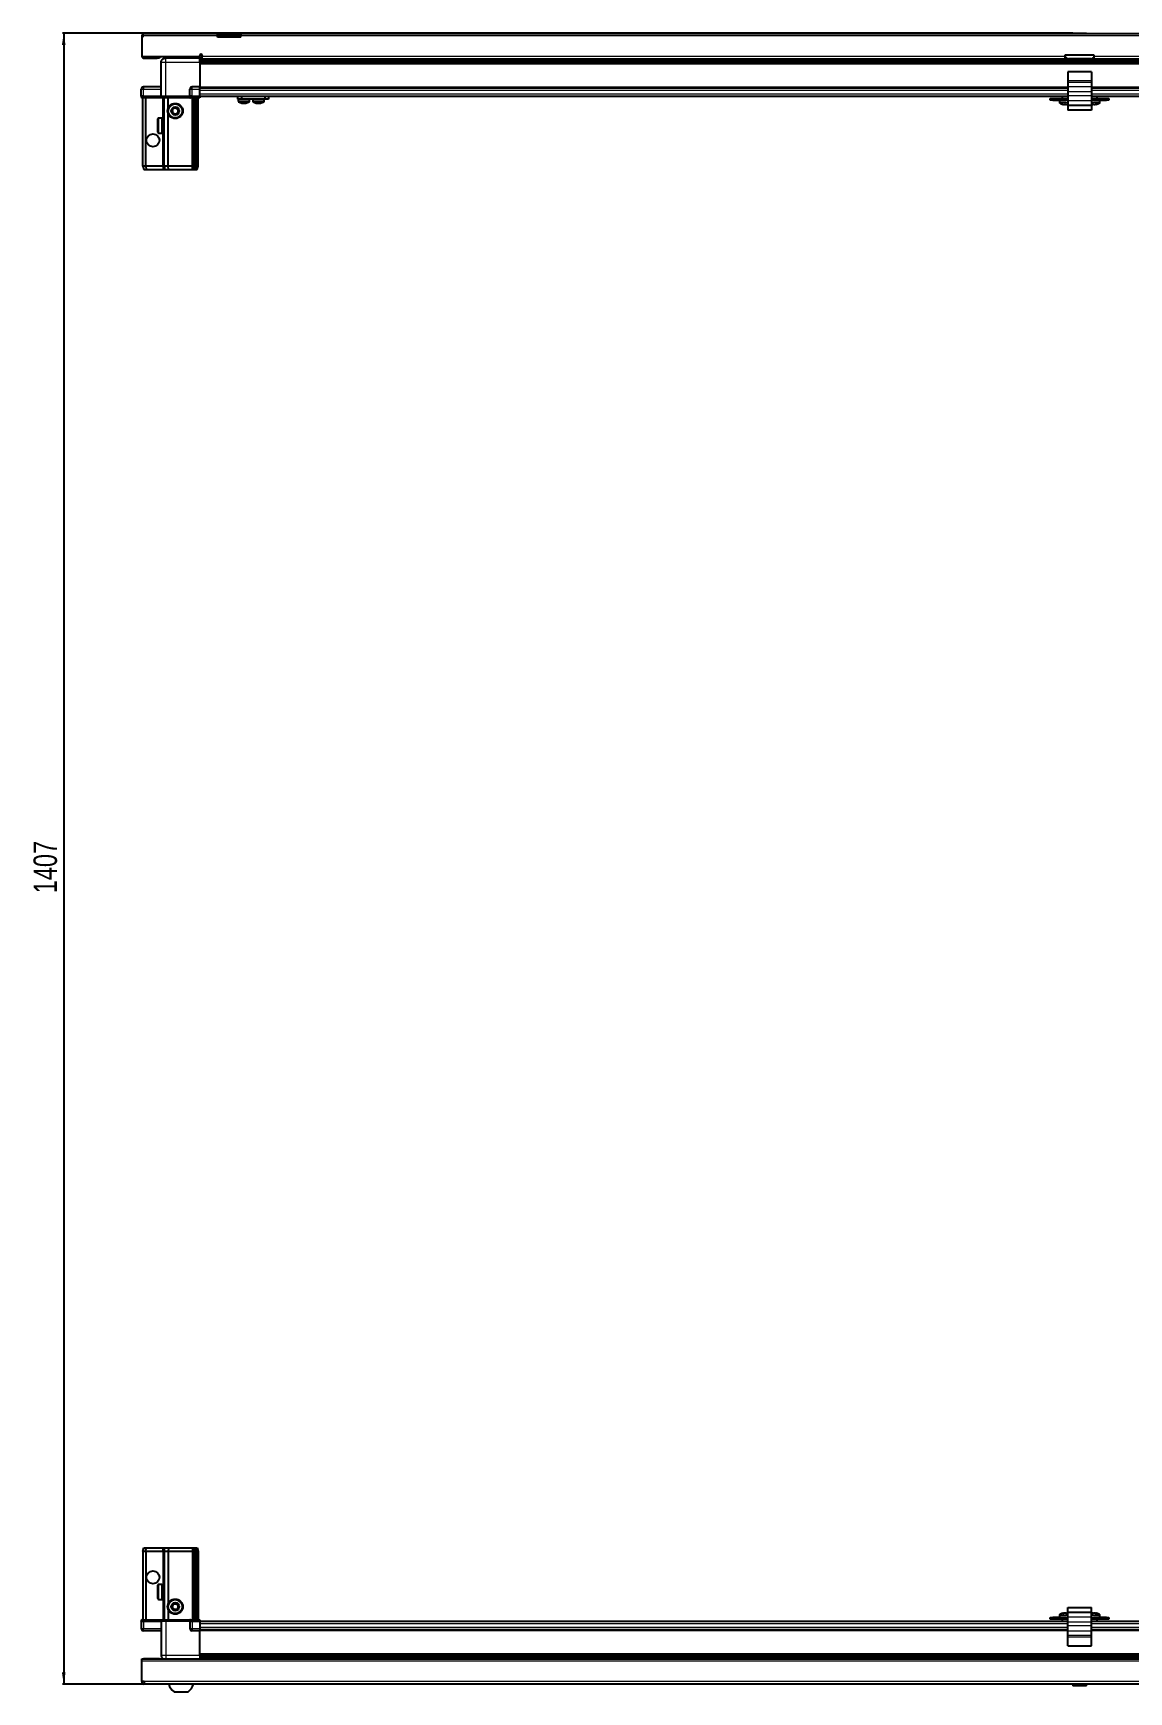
# Model space of a CAD drawing. Header units: millimetres. Extents: x 1132 to 6468, y -799 to 2277.
# Drawn here: x 1220 to 2154, y -799 to 614 of the extents above; entities that cross this region are included whole.
import ezdxf

# ---------------------------------------------------------------- set-up
doc = ezdxf.new("R2010")
doc.units = ezdxf.units.MM
doc.layers.add('FORMAT', color=7, linetype='Continuous')
doc.styles.add('SLDTEXTSTYLE0', font='TXT', dxfattribs={"width": 0.75})
doc.dimstyles.new('SLDDIMSTYLE0', dxfattribs={"dimtxt": 20, "dimasz": 10, "dimexe": 0, "dimexo": 0.0625, "dimgap": 5, "dimtad": 2, "dimdec": 1, "dimrnd": 1e-09, "dimzin": 12, "dimdsep": 46, "dimtxsty": 'SLDTEXTSTYLE0', "dimsah": 1, "dimcen": 0.09, "dimadec": 0, "dimazin": 3, "dimtfac": 1, "dimtofl": 0, "dimtmove": 0, "dimatfit": 3, "dimfxl": 0, "dimfrac": 2, "dimtolj": 1, "dimtzin": 12, "dimarcsym": 0})

# ---------------------------------------------------------------- blocks, each defined once
blk = doc.blocks.new('_D_11')
at = {"layer": 'FORMAT'}
for p, q in [((2106.7, 614.4), (1245.5, 614.4)), ((1246.5, 614.4), (1246.5, -792.6)), ((1315.1, -792.6), (1245.5, -792.6))]:
    blk.add_line(p, q, dxfattribs=at)
for points in [[(1246.5, 614.4), (1244.9, 604.4), (1248, 604.4)], [(1246.5, -792.6), (1248, -782.6), (1244.9, -782.6)]]:
    blk.add_solid(points, dxfattribs=at)
at = {"layer": 'FORMAT', "insert": (1220.7, -118.6), "char_height": 20, "attachment_point": 1, "rotation": 90, "style": 'SLDTEXTSTYLE0'}
blk.add_mtext('1407', dxfattribs=at)

msp = doc.modelspace()

# ---------------------------------------------------------------- linework, layer by layer
at = {"color": 7, "linetype": 'Continuous', "lineweight": 25}
for p, q in [((1313.99, 612.04), (1312.99, 612.04)), ((1312.99, 612.04), (1312.99, 611.14)), ((1312.99, 611.14), (1312.99, 594.64)), ((1313.99, 611.14), (1312.99, 611.14)), ((1313.99, 612.04), (1313.99, 611.14)), ((1314.59, 614.14), (1377.49, 614.14)), ((1337.85, 614.44), (1337.85, 614.14)), ((1337.85, 614.44), (1349.42, 614.44)), ((1349.42, 614.14), (1349.42, 614.44)), ((1377.49, 612.04), (1377.49, 614.14)), ((1377.49, 614.14), (1387.49, 614.14)), ((1387.49, 612.64), (1377.49, 612.64)), ((1377.49, 611.14), (1377.49, 612.04)), ((1397.49, 611.14), (1377.49, 611.14)), ((1387.49, 614.14), (1397.49, 614.14)), ((1397.49, 612.64), (1387.49, 612.64)), ((1397.49, 614.14), (1397.49, 612.04)), ((1397.49, 614.14), (2827.49, 614.14)), ((1397.49, 611.14), (1397.49, 612.04)), ((2106.7, 614.44), (2106.7, 614.14)), ((2106.7, 614.44), (2118.27, 614.44)), ((2118.27, 614.14), (2118.27, 614.44)), ((1312.99, 594.64), (1362.49, 594.64)), ((1327.99, 594.64), (1327.99, 593.14)), ((1333.24, 594.64), (1333.24, 593.14)), ((1359.74, 593.14), (1359.74, 594.64)), ((1362.49, 594.64), (1362.49, 595.49)), ((1362.49, 594.64), (1362.49, 593.14)), ((1364.49, 595.49), (1364.49, 594.74)), ((1364.49, 592.64), (1364.49, 594.74)), ((2124.99, 595.64), (2099.99, 595.64)), ((2099.99, 595.64), (2099.99, 594.74)), ((2099.99, 594.74), (2099.99, 592.64)), ((2124.99, 594.74), (2124.99, 595.64)), ((2124.99, 592.64), (2124.99, 594.74)), ((1315.09, 593.14), (1325.99, 593.14)), ((1327.99, 593.14), (1325.99, 593.14)), ((1329.49, 560.64), (1329.49, 589.64)), ((1362.49, 593.14), (1333.49, 593.14)), ((1362.49, 592.49), (1386.37, 592.49)), ((2862.49, 590.7), (1362.49, 590.7)), ((2862.49, 590.66), (1362.49, 590.66)), ((1362.49, 589.64), (1362.49, 568.64)), ((1364.49, 592.64), (2099.99, 592.64)), ((1380.99, 592.64), (1380.99, 592.49)), ((1381.15, 592.64), (1381.15, 592.49)), ((1381.36, 592.64), (1381.36, 592.49)), ((1381.91, 592.64), (1381.91, 592.49)), ((1382.32, 592.64), (1382.32, 592.49)), ((1383.21, 592.64), (1383.21, 592.49)), ((1383.79, 592.64), (1383.79, 592.49)), ((1384.93, 592.64), (1384.93, 592.49)), ((1385.63, 592.64), (1385.63, 592.49)), ((1386.37, 592.49), (1386.91, 592.49)), ((1386.91, 592.64), (1386.91, 592.49)), ((1386.91, 592.49), (1387.64, 592.49)), ((1386.91, 592.49), (1386.91, 592.49)), ((1387.09, 592.64), (1387.09, 592.49)), ((1387.59, 592.64), (1387.59, 592.49)), ((1387.64, 592.64), (1387.64, 592.49)), ((1387.64, 592.49), (1388.61, 592.49)), ((1387.64, 592.49), (1387.64, 592.49)), ((1388.61, 592.49), (2836.37, 592.49)), ((1388.93, 592.64), (1388.93, 592.49)), ((1388.95, 592.64), (1388.95, 592.49)), ((1389.64, 592.64), (1389.64, 592.49)), ((1390.82, 592.64), (1390.82, 592.49)), ((1391.43, 592.64), (1391.43, 592.49)), ((1392.38, 592.64), (1392.38, 592.49)), ((1392.84, 592.64), (1392.84, 592.49)), ((1393.47, 592.64), (1393.47, 592.49)), ((1393.72, 592.64), (1393.72, 592.49)), ((1393.96, 592.64), (1393.96, 592.49)), ((1393.99, 592.64), (1393.99, 592.49)), ((2122.49, 581.59), (2102.49, 581.59)), ((2102.49, 581.59), (2102.49, 573.86)), ((2121.99, 592.64), (2102.99, 592.64)), ((2122.49, 581.59), (2122.49, 573.86)), ((2124.99, 592.64), (2860.49, 592.64)), ((1312.49, 560.64), (1312.49, 566.64)), ((1329.49, 568.64), (1314.49, 568.64)), ((1353.99, 560.64), (1353.99, 566.64)), ((1362.49, 568.64), (1355.99, 568.64)), ((1362.49, 566.64), (1362.49, 568.64)), ((1362.49, 567.99), (2102.49, 567.99)), ((1362.49, 560.64), (1362.49, 566.64)), ((2102.49, 573.86), (2102.49, 572.42)), ((2102.49, 572.42), (2102.49, 568.65)), ((2102.49, 568.65), (2102.49, 564.32)), ((2122.49, 573.86), (2122.49, 572.42)), ((2122.49, 572.42), (2122.49, 568.65)), ((2122.49, 568.65), (2122.49, 564.32)), ((2122.49, 567.99), (2862.49, 567.99)), ((1312.49, 560.64), (1312.49, 560.3)), ((1312.49, 560.64), (1312.49, 560.64)), ((1312.49, 560.64), (1312.49, 560.3)), ((1314.49, 560.64), (1312.49, 560.64)), ((1312.49, 560.3), (1312.99, 559.44)), ((1312.49, 560.3), (1312.99, 559.44)), ((1312.99, 559.44), (1314.49, 559.44)), ((1313.99, 501.14), (1313.99, 559.44)), ((1314.49, 560.64), (1329.29, 560.64)), ((1329.29, 559.44), (1314.49, 559.44)), ((1316.49, 501.14), (1316.49, 559.44)), ((1329.29, 560.64), (1329.49, 560.64)), ((1329.49, 559.44), (1329.29, 559.44)), ((1329.49, 560.64), (1329.49, 559.44)), ((1329.49, 560.64), (1333.49, 560.64)), ((1333.49, 559.44), (1329.49, 559.44)), ((1331.99, 501.14), (1331.99, 559.44)), ((1333.49, 560.64), (1353.79, 560.64)), ((1353.79, 559.44), (1333.49, 559.44)), ((1335.49, 550.64), (1335.49, 559.44)), ((1353.79, 560.64), (1353.99, 560.64)), ((1353.99, 559.44), (1353.79, 559.44)), ((1353.99, 560.64), (1353.99, 559.44)), ((1355.99, 560.64), (1353.99, 560.64)), ((1353.99, 560.64), (1355.99, 560.64)), ((1353.99, 559.44), (1354.67, 559.44)), ((1362.49, 559.44), (1354.67, 559.44)), ((1355.99, 560.64), (1362.49, 560.64)), ((1355.99, 560.3), (1362.49, 560.3)), ((1356.99, 501.14), (1356.99, 559.44)), ((1357.99, 501.14), (1357.99, 559.44)), ((1359.49, 501.14), (1359.49, 559.44)), ((1360.99, 501.14), (1360.99, 559.44)), ((1362.49, 560.79), (2102.49, 560.79)), ((1362.49, 560.64), (1362.49, 560.3)), ((1362.49, 560.3), (1362.49, 559.44)), ((1394.94, 558.29), (1394.94, 560.79)), ((1397.94, 558.29), (1394.94, 558.29)), ((1395.29, 558.29), (1395.29, 556.38)), ((1397.94, 560.79), (1397.94, 558.29)), ((1418.14, 558.29), (1397.94, 558.29)), ((1404.79, 556.38), (1404.79, 558.29)), ((1407.74, 558.29), (1407.74, 556.38)), ((1407.79, 558.29), (1407.79, 556.38)), ((1417.29, 556.38), (1417.29, 558.29)), ((1418.14, 558.29), (1418.14, 560.79)), ((1421.14, 558.29), (1418.14, 558.29)), ((1421.14, 560.79), (1421.14, 558.29)), ((2087.49, 557.29), (2087.49, 558.79)), ((2087.49, 558.79), (2089.49, 558.79)), ((2089.49, 557.29), (2087.49, 557.29)), ((2089.49, 558.79), (2089.49, 557.29)), ((2089.49, 558.79), (2100.74, 558.79)), ((2089.49, 557.29), (2100.74, 557.29)), ((2095.24, 557.29), (2095.24, 555.38)), ((2097.49, 560.79), (2097.49, 558.79)), ((2100.74, 557.29), (2100.74, 558.79)), ((2100.74, 558.79), (2102.49, 558.79)), ((2102.49, 557.29), (2100.74, 557.29)), ((2102.49, 564.32), (2102.49, 561.1)), ((2102.49, 561.1), (2102.49, 556.77)), ((2102.49, 556.77), (2102.49, 552.79)), ((2122.49, 552.79), (2102.49, 552.79)), ((2102.49, 552.79), (2102.49, 548.79)), ((2122.49, 564.32), (2122.49, 561.1)), ((2122.49, 561.1), (2122.49, 556.77)), ((2122.49, 560.79), (2862.49, 560.79)), ((2122.49, 558.79), (2124.24, 558.79)), ((2124.24, 557.29), (2122.49, 557.29)), ((2122.49, 556.77), (2122.49, 552.79)), ((2122.49, 553.99), (2122.74, 553.91)), ((2122.49, 552.79), (2122.49, 548.79)), ((2124.24, 558.79), (2124.24, 557.29)), ((2124.24, 558.79), (2135.49, 558.79)), ((2124.24, 557.29), (2135.49, 557.29)), ((2127.49, 558.79), (2127.49, 560.79)), ((2129.74, 555.38), (2129.74, 557.29)), ((2135.49, 557.29), (2135.49, 558.79)), ((2135.49, 558.79), (2137.49, 558.79)), ((2137.49, 557.29), (2135.49, 557.29)), ((2137.49, 558.79), (2137.49, 557.29)), ((1326.79, 529.94), (1326.79, 541.34)), ((1330.49, 542.14), (1327.59, 542.14)), ((1329.99, 542.04), (1330.49, 542.04)), ((1329.99, 542.04), (1329.99, 541.88)), ((1329.99, 541.88), (1330.49, 541.88)), ((1329.99, 541.39), (1330.49, 541.39)), ((1329.99, 541.39), (1329.99, 541.01)), ((1329.99, 541.01), (1330.49, 541.01)), ((1329.99, 540.17), (1330.49, 540.17)), ((1329.99, 540.17), (1329.99, 539.62)), ((1329.99, 539.62), (1330.49, 539.62)), ((1329.99, 538.51), (1330.49, 538.51)), ((1329.99, 538.51), (1329.99, 537.83)), ((1329.99, 537.83), (1330.49, 537.83)), ((1330.49, 542.04), (1330.49, 542.14)), ((1330.49, 541.88), (1330.49, 542.04)), ((1330.49, 541.39), (1330.49, 541.88)), ((1330.49, 541.01), (1330.49, 541.39)), ((1330.49, 540.17), (1330.49, 541.01)), ((1330.49, 539.62), (1330.49, 540.17)), ((1330.59, 540.04), (1330.49, 540.04)), ((1330.49, 538.51), (1330.49, 539.62)), ((1330.49, 537.83), (1330.49, 538.51)), ((1330.49, 536.57), (1330.49, 537.83)), ((1330.59, 538.52), (1330.59, 540.04)), ((1330.59, 531.24), (1330.59, 538.52)), ((1331.47, 538.95), (1330.99, 539.64)), ((1330.99, 531.64), (1330.99, 539.64)), ((1331.96, 539.64), (1331.47, 538.95)), ((1331.47, 532.33), (1331.47, 538.95)), ((1331.99, 539.64), (1331.96, 539.64)), ((1331.96, 531.64), (1331.96, 539.64)), ((1335.49, 501.14), (1335.49, 545.64)), ((2122.49, 548.79), (2102.49, 548.79)), ((1327.59, 529.14), (1330.49, 529.14)), ((1329.99, 536.57), (1330.49, 536.57)), ((1329.99, 536.57), (1329.99, 535.84)), ((1329.99, 536.27), (1330.49, 536.27)), ((1329.99, 535.84), (1330.49, 535.84)), ((1329.99, 534.54), (1330.49, 534.54)), ((1329.99, 534.54), (1329.99, 533.82)), ((1329.99, 534.41), (1330.49, 534.41)), ((1329.99, 533.82), (1330.49, 533.82)), ((1329.99, 532.61), (1330.49, 532.61)), ((1329.99, 532.61), (1329.99, 531.98)), ((1329.99, 531.98), (1330.49, 531.98)), ((1329.99, 530.98), (1330.49, 530.98)), ((1329.99, 530.98), (1329.99, 530.5)), ((1329.99, 530.5), (1330.49, 530.5)), ((1329.99, 529.81), (1330.49, 529.81)), ((1329.99, 529.81), (1329.99, 529.52)), ((1329.99, 529.52), (1330.49, 529.52)), ((1329.99, 529.21), (1330.49, 529.21)), ((1329.99, 529.21), (1329.99, 529.14)), ((1329.99, 529.14), (1330.49, 529.14)), ((1330.49, 536.27), (1330.49, 536.57)), ((1330.49, 534.54), (1330.49, 535.84)), ((1330.49, 533.82), (1330.49, 534.41)), ((1330.49, 532.61), (1330.49, 533.82)), ((1330.49, 531.98), (1330.49, 532.61)), ((1330.49, 530.98), (1330.49, 531.98)), ((1330.49, 531.24), (1330.59, 531.24)), ((1330.49, 530.5), (1330.49, 530.98)), ((1330.49, 529.81), (1330.49, 530.5)), ((1330.49, 529.52), (1330.49, 529.81)), ((1330.49, 529.21), (1330.49, 529.52)), ((1330.49, 529.14), (1330.49, 529.21)), ((1330.49, 529.14), (1330.49, 529.14)), ((1330.99, 531.64), (1331.47, 532.33)), ((1331.47, 532.33), (1331.96, 531.64)), ((1331.96, 531.64), (1331.99, 531.64)), ((1316.49, 501.14), (1313.99, 501.14)), ((1313.99, 501.14), (1314.79, 498.14)), ((1314.79, 498.14), (1316.64, 498.14)), ((1330.99, 501.14), (1316.49, 501.14)), ((1316.49, 501.14), (1316.64, 498.14)), ((1316.64, 498.14), (1330.99, 498.14)), ((1331.99, 501.14), (1330.99, 501.14)), ((1330.99, 498.14), (1332.79, 498.14)), ((1335.49, 501.14), (1331.99, 501.14)), ((1331.99, 501.14), (1332.79, 498.14)), ((1332.79, 498.14), (1335.82, 498.14)), ((1355.99, 501.14), (1335.49, 501.14)), ((1335.82, 498.14), (1335.49, 501.14)), ((1335.82, 498.14), (1355.99, 498.14)), ((1356.99, 501.14), (1355.99, 501.14)), ((1355.99, 498.14), (1357.79, 498.14)), ((1357.99, 501.14), (1356.99, 501.14)), ((1357.79, 498.14), (1356.99, 501.14)), ((1357.79, 498.14), (1358.53, 498.14)), ((1359.49, 501.14), (1357.99, 501.14)), ((1358.53, 498.14), (1357.99, 501.14)), ((1358.53, 498.14), (1359.03, 498.14)), ((1359.03, 498.14), (1359.49, 501.14)), ((1359.03, 498.14), (1360.18, 498.14)), ((1360.99, 501.14), (1359.49, 501.14)), ((1360.18, 498.14), (1360.99, 501.14)), ((1313.99, -679.56), (1314.79, -676.56)), ((1314.79, -676.56), (1316.64, -676.56)), ((1316.49, -679.56), (1316.64, -676.56)), ((1316.64, -676.56), (1330.99, -676.56)), ((1330.99, -676.56), (1332.79, -676.56)), ((1331.99, -679.56), (1332.79, -676.56)), ((1332.79, -676.56), (1335.82, -676.56)), ((1335.82, -676.56), (1335.49, -679.56)), ((1335.82, -676.56), (1355.99, -676.56)), ((1355.99, -676.56), (1357.79, -676.56)), ((1357.79, -676.56), (1356.99, -679.56)), ((1357.79, -676.56), (1358.53, -676.56)), ((1358.53, -676.56), (1357.99, -679.56)), ((1358.53, -676.56), (1359.03, -676.56)), ((1359.03, -676.56), (1359.49, -679.56)), ((1359.03, -676.56), (1360.18, -676.56)), ((1360.18, -676.56), (1360.99, -679.56)), ((1313.99, -679.56), (1313.99, -737.86)), ((1316.49, -679.56), (1313.99, -679.56)), ((1316.49, -679.56), (1316.49, -737.86)), ((1330.99, -679.56), (1316.49, -679.56)), ((1331.99, -679.56), (1330.99, -679.56)), ((1331.99, -679.56), (1331.99, -737.86)), ((1335.49, -679.56), (1331.99, -679.56)), ((1335.49, -679.56), (1335.49, -724.06)), ((1355.99, -679.56), (1335.49, -679.56)), ((1356.99, -679.56), (1355.99, -679.56)), ((1357.99, -679.56), (1356.99, -679.56)), ((1356.99, -679.56), (1356.99, -737.86)), ((1359.49, -679.56), (1357.99, -679.56)), ((1357.99, -679.56), (1357.99, -737.86)), ((1359.49, -679.56), (1359.49, -737.86)), ((1360.99, -679.56), (1359.49, -679.56)), ((1360.99, -679.56), (1360.99, -737.86)), ((1326.79, -719.76), (1326.79, -708.36)), ((1329.99, -707.56), (1327.59, -707.56)), ((1327.59, -720.56), (1329.99, -720.56)), ((1329.99, -707.56), (1329.99, -707.57)), ((1329.99, -707.57), (1330.49, -707.57)), ((1329.99, -707.76), (1330.49, -707.76)), ((1329.99, -707.76), (1329.99, -707.97)), ((1329.99, -707.97), (1330.49, -707.97)), ((1329.99, -708.55), (1330.49, -708.55)), ((1329.99, -708.55), (1329.99, -708.98)), ((1329.99, -708.98), (1330.49, -708.98)), ((1329.99, -709.88), (1330.49, -709.88)), ((1329.99, -709.88), (1329.99, -710.48)), ((1329.99, -710.48), (1330.49, -710.48)), ((1329.99, -711.63), (1330.49, -711.63)), ((1329.99, -711.63), (1329.99, -712.33)), ((1329.99, -712.33), (1330.49, -712.33)), ((1329.99, -713.61), (1330.49, -713.61)), ((1329.99, -713.61), (1329.99, -714.35)), ((1329.99, -713.76), (1330.49, -713.76)), ((1329.99, -714.26), (1330.49, -714.26)), ((1329.99, -714.35), (1330.49, -714.35)), ((1329.99, -715.64), (1330.49, -715.64)), ((1329.99, -715.64), (1329.99, -716.34)), ((1329.99, -716.34), (1330.49, -716.34)), ((1329.99, -717.51), (1330.49, -717.51)), ((1329.99, -717.51), (1329.99, -718.11)), ((1329.99, -718.11), (1330.49, -718.11)), ((1329.99, -719.04), (1330.49, -719.04)), ((1329.99, -719.04), (1329.99, -719.48)), ((1329.99, -719.48), (1330.49, -719.48)), ((1329.99, -720.09), (1330.49, -720.09)), ((1329.99, -720.09), (1329.99, -720.33)), ((1329.99, -720.33), (1330.49, -720.33)), ((1329.99, -720.55), (1330.49, -720.55)), ((1329.99, -720.55), (1329.99, -720.56)), ((1329.99, -720.56), (1330.49, -720.56)), ((1330.49, -707.76), (1330.49, -707.57)), ((1330.49, -707.97), (1330.49, -707.76)), ((1330.49, -708.55), (1330.49, -707.97)), ((1330.49, -708.98), (1330.49, -708.55)), ((1330.49, -709.88), (1330.49, -708.98)), ((1330.59, -709.66), (1330.49, -709.66)), ((1330.49, -710.48), (1330.49, -709.88)), ((1330.49, -711.63), (1330.49, -710.48)), ((1330.49, -712.33), (1330.49, -711.63)), ((1330.49, -713.61), (1330.49, -712.33)), ((1330.49, -713.76), (1330.49, -713.61)), ((1330.49, -714.35), (1330.49, -714.26)), ((1330.49, -715.64), (1330.49, -714.35)), ((1330.49, -716.34), (1330.49, -715.64)), ((1330.49, -717.51), (1330.49, -716.34)), ((1330.49, -718.11), (1330.49, -717.51)), ((1330.49, -719.04), (1330.49, -718.11)), ((1330.49, -718.46), (1330.59, -718.46)), ((1330.49, -719.48), (1330.49, -719.04)), ((1330.49, -720.09), (1330.49, -719.48)), ((1330.49, -720.33), (1330.49, -720.09)), ((1330.49, -720.55), (1330.49, -720.33)), ((1330.49, -720.56), (1330.49, -720.55)), ((1330.59, -718.46), (1330.59, -709.66)), ((1331.47, -710.75), (1330.99, -710.06)), ((1330.99, -718.06), (1330.99, -710.06)), ((1330.99, -718.06), (1331.47, -717.37)), ((1331.96, -710.06), (1331.47, -710.75)), ((1331.47, -717.37), (1331.47, -710.75)), ((1331.47, -717.37), (1331.96, -718.06)), ((1331.99, -710.06), (1331.96, -710.06)), ((1331.96, -718.06), (1331.96, -710.06)), ((1331.96, -718.06), (1331.99, -718.06)), ((1335.49, -729.06), (1335.49, -737.86)), ((2095.24, -733.81), (2095.24, -735.71)), ((2101.16, -732.23), (2101.16, -732.23)), ((2102.49, -727.21), (2122.49, -727.21)), ((2102.49, -731.21), (2102.49, -727.21)), ((2102.49, -731.21), (2122.49, -731.21)), ((2102.49, -735.2), (2102.49, -731.21)), ((2122.49, -731.21), (2122.49, -727.21)), ((2122.49, -735.2), (2122.49, -731.21)), ((2126.16, -732.23), (2126.16, -732.23)), ((2129.74, -735.71), (2129.74, -733.81)), ((1312.99, -737.86), (1312.49, -738.73)), ((1312.49, -739.06), (1312.49, -738.73)), ((1312.49, -739.06), (1314.49, -739.06)), ((1312.49, -739.06), (1312.49, -745.06)), ((1314.49, -737.86), (1312.99, -737.86)), ((1314.49, -737.86), (1329.29, -737.86)), ((1329.29, -739.06), (1314.49, -739.06)), ((1314.49, -739.06), (1329.29, -739.06)), ((1329.49, -747.06), (1314.49, -747.06)), ((1329.29, -737.86), (1329.49, -737.86)), ((1329.49, -739.06), (1329.29, -739.06)), ((1329.49, -739.06), (1329.49, -737.86)), ((1329.49, -737.86), (1333.49, -737.86)), ((1333.49, -739.06), (1329.49, -739.06)), ((1329.49, -739.06), (1329.49, -768.06)), ((1333.49, -737.86), (1353.79, -737.86)), ((1353.79, -739.06), (1333.49, -739.06)), ((1353.79, -737.86), (1353.99, -737.86)), ((1353.99, -739.06), (1353.79, -739.06)), ((1353.99, -739.06), (1353.99, -737.86)), ((1354.67, -737.86), (1353.99, -737.86)), ((1353.99, -739.06), (1355.99, -739.06)), ((1353.99, -739.06), (1353.99, -745.06)), ((1354.67, -737.86), (1362.49, -737.86)), ((1362.49, -738.73), (1355.99, -738.73)), ((1362.49, -739.06), (1355.99, -739.06)), ((1355.99, -739.06), (1362.49, -739.06)), ((1362.49, -747.06), (1355.99, -747.06)), ((1362.49, -737.86), (1362.49, -738.73)), ((1362.49, -738.73), (1362.49, -738.73)), ((1362.49, -739.06), (1362.49, -738.73)), ((1362.49, -739.06), (1362.49, -739.06)), ((1362.49, -739.06), (1362.49, -745.06)), ((2102.49, -739.21), (1362.49, -739.21)), ((1362.49, -745.06), (1362.49, -747.06)), ((2102.49, -746.41), (1362.49, -746.41)), ((1362.49, -768.06), (1362.49, -747.06)), ((2087.49, -737.21), (2087.49, -735.71)), ((2087.49, -735.71), (2089.49, -735.71)), ((2089.49, -737.21), (2087.49, -737.21)), ((2089.49, -735.71), (2089.49, -737.21)), ((2100.74, -735.71), (2089.49, -735.71)), ((2100.74, -737.21), (2089.49, -737.21)), ((2097.49, -737.21), (2097.49, -739.21)), ((2100.74, -737.21), (2100.74, -735.71)), ((2100.74, -735.71), (2102.49, -735.71)), ((2102.49, -737.21), (2100.74, -737.21)), ((2102.49, -739.52), (2102.49, -735.2)), ((2102.49, -742.75), (2102.49, -739.52)), ((2102.49, -747.07), (2102.49, -742.75)), ((2102.49, -750.84), (2102.49, -747.07)), ((2122.49, -739.52), (2122.49, -735.2)), ((2122.49, -735.71), (2124.24, -735.71)), ((2124.24, -737.21), (2122.49, -737.21)), ((2862.49, -739.21), (2122.49, -739.21)), ((2122.49, -742.75), (2122.49, -739.52)), ((2122.49, -747.07), (2122.49, -742.75)), ((2862.49, -746.41), (2122.49, -746.41)), ((2122.49, -750.84), (2122.49, -747.07)), ((2124.24, -735.71), (2124.24, -737.21)), ((2135.49, -735.71), (2124.24, -735.71)), ((2135.49, -737.21), (2124.24, -737.21)), ((2127.49, -739.21), (2127.49, -737.21)), ((2135.49, -737.21), (2135.49, -735.71)), ((2135.49, -735.71), (2137.49, -735.71)), ((2137.49, -737.21), (2135.49, -737.21)), ((2137.49, -735.71), (2137.49, -737.21)), ((2102.49, -752.29), (2102.49, -750.84)), ((2102.49, -760.01), (2102.49, -752.29)), ((2102.49, -760.01), (2122.49, -760.01)), ((2122.49, -752.29), (2122.49, -750.84)), ((2122.49, -760.01), (2122.49, -752.29)), ((1312.99, -771.06), (2911.99, -771.06)), ((1312.99, -773.16), (1312.99, -771.06)), ((1312.99, -790.46), (1312.99, -773.16)), ((1327.99, -770.96), (1315.09, -770.96)), ((1327.99, -770.96), (1327.99, -771.06)), ((1362.49, -769.09), (2862.49, -769.09)), ((1362.49, -769.12), (2862.49, -769.12)), ((1386.37, -770.91), (1362.49, -770.91)), ((1380.99, -771.06), (1380.99, -770.91)), ((1381.03, -771.06), (1381.03, -770.91)), ((1381.3, -771.06), (1381.3, -770.91)), ((1381.56, -771.06), (1381.56, -770.91)), ((1382.21, -771.06), (1382.21, -770.91)), ((1382.67, -771.06), (1382.67, -770.91)), ((1383.64, -771.06), (1383.64, -770.91)), ((1384.26, -771.06), (1384.26, -770.91)), ((1385.45, -771.06), (1385.45, -770.91)), ((1386.11, -771.06), (1386.11, -770.91)), ((1386.16, -771.06), (1386.16, -770.91)), ((1387.45, -770.91), (1386.37, -770.91)), ((1388.19, -770.91), (1387.45, -770.91)), ((1387.45, -771.06), (1387.45, -770.91)), ((1387.45, -770.91), (1387.45, -770.91)), ((1387.47, -771.06), (1387.47, -770.91)), ((1387.96, -771.06), (1387.96, -770.91)), ((1388.19, -771.06), (1388.19, -770.91)), ((1388.61, -770.91), (1388.19, -770.91)), ((1388.19, -770.91), (1388.19, -770.91)), ((2836.37, -770.91), (1388.61, -770.91)), ((1389.46, -771.06), (1389.46, -770.91)), ((1390.15, -771.06), (1390.15, -770.91)), ((1391.28, -771.06), (1391.28, -770.91)), ((1391.86, -771.06), (1391.86, -770.91)), ((1392.73, -771.06), (1392.73, -770.91)), ((1393.13, -771.06), (1393.13, -770.91)), ((1393.66, -771.06), (1393.66, -770.91)), ((1393.85, -771.06), (1393.85, -770.91)), ((1393.99, -771.06), (1393.99, -770.91)), ((1315.09, -790.46), (1312.99, -790.46)), ((1315.09, -790.46), (1315.09, -792.56)), ((2909.89, -792.56), (1315.09, -792.56)), ((1340.49, -799.16), (1352.49, -799.16)), ((2107.69, -792.56), (2106.7, -793.55)), ((2106.7, -793.55), (2106.7, -794.06)), ((2118.27, -793.55), (2106.7, -793.55)), ((2118.27, -794.06), (2106.7, -794.06)), ((2118.27, -793.55), (2117.29, -792.56)), ((2118.27, -794.06), (2118.27, -793.55))]:
    msp.add_line(p, q, dxfattribs=at)
at = {"color": 8, "linetype": 'Continuous', "lineweight": 18}
for p, q in [((1377.49, 612.04), (1313.99, 612.04)), ((1387.49, 612.64), (1387.49, 614.14)), ((2827.49, 612.04), (1397.49, 612.04)), ((1315.09, 594.64), (1315.09, 593.14)), ((1325.99, 593.14), (1325.99, 594.64)), ((1364.49, 594.74), (2099.99, 594.74)), ((2124.99, 594.74), (2860.49, 594.74)), ((1333.49, 589.64), (1362.49, 589.64)), ((1333.49, 560.64), (1333.49, 589.64)), ((1362.49, 593.14), (1364.49, 593.14)), ((2862.49, 591.9), (1362.49, 591.9)), ((1362.49, 589.45), (2862.49, 589.45)), ((2862.49, 588.04), (1362.49, 588.04)), ((2099.99, 593.14), (2101.33, 593.14)), ((2123.65, 593.14), (2124.99, 593.14)), ((1312.49, 566.64), (1314.49, 566.64)), ((1314.49, 568.64), (1314.49, 566.64)), ((1314.49, 566.64), (1329.49, 566.64)), ((1314.49, 560.64), (1314.49, 566.64)), ((1353.99, 566.64), (1355.99, 566.64)), ((1355.99, 566.64), (1355.99, 568.64)), ((1355.99, 566.64), (1362.49, 566.64)), ((1355.99, 560.64), (1355.99, 566.64)), ((1362.49, 568.64), (2102.49, 568.64)), ((1362.49, 565.99), (2102.49, 565.99)), ((2122.49, 573.86), (2102.49, 573.86)), ((2122.49, 572.42), (2102.49, 572.42)), ((2122.49, 568.65), (2102.49, 568.65)), ((2122.49, 568.64), (2862.49, 568.64)), ((2122.49, 565.99), (2862.49, 565.99)), ((1314.49, 560.64), (1314.49, 559.44)), ((1329.29, 559.44), (1329.29, 560.64)), ((1330.99, 539.64), (1330.99, 559.44)), ((1333.49, 560.64), (1333.49, 559.44)), ((1353.79, 559.44), (1353.79, 560.64)), ((1355.99, 560.64), (1355.99, 560.3)), ((1355.99, 501.14), (1355.99, 559.44)), ((1362.49, 562.79), (2102.49, 562.79)), ((1404.79, 556.38), (1395.29, 556.38)), ((1404.59, 556.01), (1395.48, 556.01)), ((1407.79, 556.38), (1407.74, 556.38)), ((1417.29, 556.38), (1407.79, 556.38)), ((1407.98, 556.01), (1407.93, 556.01)), ((1417.09, 556.01), (1407.98, 556.01)), ((2102.49, 555.38), (2095.24, 555.38)), ((2102.49, 555.01), (2095.43, 555.01)), ((2122.49, 564.32), (2102.49, 564.32)), ((2122.49, 561.1), (2102.49, 561.1)), ((2122.49, 556.77), (2102.49, 556.77)), ((2122.49, 562.79), (2862.49, 562.79)), ((2129.74, 555.38), (2122.49, 555.38)), ((2129.54, 555.01), (2122.49, 555.01)), ((1327.59, 529.14), (1327.59, 542.14)), ((1330.99, 501.14), (1330.99, 531.64)), ((1330.99, 501.14), (1330.99, 498.14)), ((1355.99, 498.14), (1355.99, 501.14)), ((1330.99, -679.56), (1330.99, -676.56)), ((1355.99, -676.56), (1355.99, -679.56)), ((1330.99, -679.56), (1330.99, -710.06)), ((1355.99, -679.56), (1355.99, -737.86)), ((1327.59, -720.56), (1327.59, -707.56)), ((1330.99, -718.06), (1330.99, -737.86)), ((2095.24, -733.81), (2099.99, -733.81)), ((2095.43, -733.44), (2099.99, -733.44)), ((2099.99, -733.44), (2102.49, -733.44)), ((2099.99, -733.81), (2102.49, -733.81)), ((2122.49, -733.44), (2124.99, -733.44)), ((2122.49, -733.81), (2124.99, -733.81)), ((2124.99, -733.44), (2129.54, -733.44)), ((2124.99, -733.81), (2129.74, -733.81)), ((1312.49, -745.06), (1314.49, -745.06)), ((1314.49, -739.06), (1314.49, -737.86)), ((1314.49, -739.06), (1314.49, -745.06)), ((1314.49, -745.06), (1329.49, -745.06)), ((1314.49, -747.06), (1314.49, -745.06)), ((1329.29, -739.06), (1329.29, -737.86)), ((1333.49, -739.06), (1333.49, -737.86)), ((1333.49, -739.06), (1333.49, -768.06)), ((1353.79, -739.06), (1353.79, -737.86)), ((1353.99, -745.06), (1355.99, -745.06)), ((1355.99, -739.06), (1355.99, -738.73)), ((1355.99, -739.06), (1355.99, -745.06)), ((1355.99, -745.06), (1362.49, -745.06)), ((1355.99, -745.06), (1355.99, -747.06)), ((1362.49, -739.06), (1362.49, -738.73)), ((2102.49, -741.21), (1362.49, -741.21)), ((2102.49, -744.41), (1362.49, -744.41)), ((2102.49, -747.06), (1362.49, -747.06)), ((2102.49, -735.2), (2122.49, -735.2)), ((2102.49, -739.52), (2122.49, -739.52)), ((2102.49, -742.75), (2122.49, -742.75)), ((2102.49, -747.07), (2122.49, -747.07)), ((2862.49, -741.21), (2122.49, -741.21)), ((2862.49, -744.41), (2122.49, -744.41)), ((2862.49, -747.06), (2122.49, -747.06)), ((2102.49, -750.84), (2122.49, -750.84)), ((2102.49, -752.29), (2122.49, -752.29)), ((2911.99, -773.16), (1312.99, -773.16)), ((1315.09, -771.06), (1315.09, -770.96)), ((1333.49, -768.06), (1362.49, -768.06)), ((1362.49, -766.46), (2862.49, -766.46)), ((2862.49, -767.88), (1362.49, -767.88)), ((1362.49, -770.33), (2862.49, -770.33)), ((2909.89, -790.46), (1315.09, -790.46))]:
    msp.add_line(p, q, dxfattribs=at)
at = {"color": 7, "linetype": 'Continuous', "lineweight": 25, "flags": 128}
for points in [[(2102.49, -732.41), (2102.48, -732.41), (2102.17, -732.31)], [(2122.84, -732.31), (2122.52, -732.4), (2122.49, -732.41)], [(1315.09, -770.96), (1314.68, -771), (1314.45, -771.06)]]:
    msp.add_lwpolyline(points, dxfattribs=at)
at = {"color": 7, "linetype": 'Continuous', "lineweight": 25}
for centre, radius in [((1341.49, 548.14), 6.5), ((1341.49, 548.14), 3.46), ((1322.49, 523.14), 5.5), ((1322.49, -701.56), 5.5), ((1341.49, -726.56), 6.5), ((1341.49, -726.56), 3.46)]:
    msp.add_circle(centre, radius, dxfattribs=at)
at = {"color": 8, "linetype": 'Continuous', "lineweight": 18}
for centre in [(1341.49, 548.14), (1341.49, -726.56)]:
    msp.add_circle(centre, 5.7, dxfattribs=at)
at = {"color": 7, "linetype": 'Continuous', "lineweight": 25}
for centre, radius, start, end in [((1315.09, 595.24), 2.1, 196.60155, 270), ((1363.49, 595.49), 1, 0, 180), ((2102.99, 595.64), 3, 180, 270), ((2121.99, 595.64), 3, 270, 360), ((1314.49, 566.64), 2, 90, 180), ((1355.99, 566.64), 2, 90, 180), ((1395.74, 556.38), 0.45, 180, 235.28209), ((1400.04, 562.59), 8, 235.28209, 258.9392), ((1400.04, 562.59), 8, 281.00757, 304.71791), ((1404.34, 556.38), 0.45, 304.71791, 0), ((1408.19, 556.38), 0.45, 180, 235.28209), ((1408.24, 556.38), 0.45, 180, 235.28209), ((1412.49, 562.59), 8, 235.28209, 256.54113), ((1412.54, 562.59), 8, 235.28209, 259.06255), ((1412.54, 562.59), 8, 280.87532, 304.71791), ((1416.84, 556.38), 0.45, 304.71791, 0), ((2095.69, 555.38), 0.45, 180, 235.28209), ((2099.99, 561.59), 8, 235.28209, 259.10263), ((2099.99, 561.59), 8, 280.79755, 288.20996), ((2124.99, 561.59), 8, 286.33055, 304.71791), ((2129.29, 555.38), 0.45, 304.71791, 0), ((1327.59, 541.34), 0.8, 90, 180), ((1330.99, 540.04), 0.4, 180, 270), ((1341.49, 548.14), 2.5, 134.92207, 194.92207), ((1341.49, 548.14), 2.5, 194.92207, 254.92207), ((1341.49, 548.14), 2.5, 74.92207, 134.92207), ((1341.49, 548.14), 2.5, 254.92207, 314.92207), ((1341.49, 548.14), 2.5, 14.92207, 74.92207), ((1341.49, 548.14), 2.5, 314.92207, 14.92207), ((1327.59, 529.94), 0.8, 180, 270), ((1330.99, 531.24), 0.4, 90, 180), ((1327.59, -708.36), 0.8, 90, 180), ((1327.59, -719.76), 0.8, 180, 270), ((1330.99, -709.66), 0.4, 180, 270), ((1330.99, -718.46), 0.4, 90, 180), ((1341.49, -726.56), 2.5, 147.37605, 207.37605), ((1341.49, -726.56), 2.5, 207.37605, 267.37605), ((1341.49, -726.56), 2.5, 87.37605, 147.37605), ((1341.49, -726.56), 2.5, 267.37605, 327.37605), ((1341.49, -726.56), 2.5, 27.37605, 87.37605), ((1341.49, -726.56), 2.5, 327.37605, 27.37605), ((2095.69, -733.81), 0.45, 124.71791, 180), ((2099.99, -740.01), 8, 105.59831, 124.71791), ((2124.99, -740.01), 8, 55.28209, 74.20809), ((2129.29, -733.81), 0.45, 0, 55.28209), ((1314.49, -745.06), 2, 180, 270), ((1355.99, -745.06), 2, 180, 270), ((1315.09, -790.46), 2.1, 180, 270), ((1315.09, -790.46), 0.6, 180, 270), ((1347.51, -789.54), 11.91, 194.70035, 233.8734), ((1345.46, -789.54), 11.91, 306.1266, 345.29965)]:
    msp.add_arc(centre, radius, start, end, dxfattribs=at)
for centre, start_param, end_param in [((1355.99, 556.84), 0, 0.7227342), ((1355.99, -735.26), 2.4188584, 3.1415927)]:
    msp.add_ellipse(centre, major_axis=(0, 3.46), ratio=0.5773503, start_param=start_param, end_param=end_param, dxfattribs=at)
for points, knots in [([(1314.58, 614.04), (1314.5, 614.03), (1314.18, 613.99), (1313.7, 613.66), (1313.23, 613.11), (1313.02, 612.53), (1313, 612.16), (1312.99, 612.04)], [0, 0, 0, 0, 0.0862, 0.3453145, 0.6044258, 0.863537, 1, 1, 1, 1]), ([(1313.99, 612.04), (1314.03, 612.29), (1314.12, 612.78), (1314.26, 613.43), (1314.39, 613.89), (1314.5, 614.11), (1314.57, 614.13), (1314.59, 614.14)], [0, 0, 0, 0, 0.2302553, 0.4485219, 0.6667858, 0.8850496, 1, 1, 1, 1]), ([(1329.49, 589.64), (1329.54, 590.08), (1329.61, 590.76), (1330.04, 591.57), (1330.5, 592.13), (1331.06, 592.58), (1331.87, 593.02), (1332.55, 593.09), (1332.99, 593.14)], [0, 0, 0, 0, 0.2394568, 0.3683607, 0.5, 0.6316393, 0.7605432, 1, 1, 1, 1]), ([(1333.49, 593.14), (1333.42, 593.14), (1333.29, 593.14), (1333.13, 593.14), (1333.01, 593.14), (1333, 593.14), (1332.99, 593.14)], [0, 0, 0, 0, 0.2493943, 0.5003335, 0.7501667, 1, 1, 1, 1]), ([(1362.49, 589.64), (1362.49, 590.03), (1362.49, 590.82), (1362.49, 591.87), (1362.49, 592.66), (1362.49, 593.08), (1362.49, 593.12), (1362.49, 593.14)], [0, 0, 0, 0, 0.2146939, 0.4293877, 0.6440816, 0.8587754, 1, 1, 1, 1]), ([(1398.54, 554.73), (1398.54, 554.73), (1398.54, 554.73), (1398.4, 554.76), (1398.22, 554.81), (1398.07, 554.87), (1398, 554.9), (1397.99, 554.91), (1397.99, 554.91), (1398, 554.91), (1398.02, 554.91), (1398.09, 554.89), (1398.38, 554.82), (1398.76, 554.75), (1399.17, 554.72), (1399.45, 554.75), (1399.6, 554.81), (1399.71, 554.88), (1399.78, 554.91), (1399.8, 554.91), (1399.83, 554.91), (1399.85, 554.91), (1399.89, 554.9), (1399.99, 554.87), (1400.15, 554.8), (1400.37, 554.74), (1400.67, 554.72), (1401.01, 554.75), (1401.32, 554.8), (1401.56, 554.85), (1401.68, 554.87), (1401.76, 554.89), (1401.81, 554.9), (1401.85, 554.91), (1401.86, 554.91), (1401.87, 554.91), (1401.87, 554.91)], [0, 0, 0, 0, 0.0260981, 0.0798373, 0.1372046, 0.1783571, 0.1990393, 0.2033396, 0.2076895, 0.2107229, 0.2145438, 0.2214795, 0.2486016, 0.3557772, 0.404897, 0.4544227, 0.54605, 0.5914038, 0.5971187, 0.6013251, 0.6043817, 0.6074438, 0.6119905, 0.6242286, 0.6785193, 0.7597502, 0.8043048, 0.8490258, 0.923625, 0.9513598, 0.9687075, 0.9799959, 0.9911421, 0.9954732, 0.998845, 1, 1, 1, 1]), ([(1401.87, 554.91), (1401.88, 554.91), (1401.88, 554.91), (1401.89, 554.9), (1401.84, 554.87), (1401.7, 554.8), (1401.56, 554.75), (1401.51, 554.72), (1401.55, 554.73), (1401.57, 554.74)], [0, 0, 0, 0, 0.0151829, 0.0365363, 0.0956997, 0.3601423, 0.6752387, 0.8745348, 1, 1, 1, 1]), ([(1411.02, 554.73), (1411.03, 554.73), (1411.05, 554.73), (1410.91, 554.78), (1410.75, 554.84), (1410.63, 554.89), (1410.63, 554.91), (1410.63, 554.91), (1410.65, 554.91), (1410.67, 554.91), (1410.76, 554.89), (1411.1, 554.81), (1411.52, 554.73), (1411.96, 554.73), (1412.18, 554.76), (1412.35, 554.81), (1412.47, 554.87), (1412.55, 554.9), (1412.6, 554.91), (1412.62, 554.91), (1412.64, 554.91), (1412.67, 554.91), (1412.73, 554.89), (1412.86, 554.82), (1413.01, 554.75), (1413.32, 554.72), (1413.7, 554.75), (1414.09, 554.81), (1414.39, 554.88), (1414.5, 554.91), (1414.52, 554.91), (1414.53, 554.91), (1414.54, 554.91), (1414.54, 554.9), (1414.48, 554.87), (1414.3, 554.8), (1414.1, 554.74), (1414.06, 554.74), (1414.05, 554.73)], [0, 0, 0, 0, 0.0283629, 0.0806823, 0.1383562, 0.1672924, 0.1709175, 0.1737955, 0.1766977, 0.1800498, 0.1863992, 0.2130773, 0.319019, 0.3539804, 0.3992833, 0.4476446, 0.4823368, 0.4997721, 0.5033973, 0.5070643, 0.5096216, 0.5128427, 0.5186896, 0.5415539, 0.6319042, 0.6733129, 0.7150637, 0.7923067, 0.8305407, 0.8353583, 0.8389044, 0.8414812, 0.8440625, 0.8478955, 0.8582124, 0.9039802, 0.9724588, 1, 1, 1, 1]), ([(2098.48, 553.73), (2098.48, 553.73), (2098.49, 553.73), (2098.36, 553.77), (2098.17, 553.83), (2098.04, 553.89), (2098.03, 553.91), (2098.03, 553.91), (2098.04, 553.91), (2098.06, 553.91), (2098.11, 553.9), (2098.31, 553.86), (2098.65, 553.78), (2099.07, 553.73), (2099.4, 553.73), (2099.62, 553.77), (2099.78, 553.84), (2099.89, 553.89), (2099.96, 553.91), (2099.98, 553.91), (2100, 553.91), (2100.03, 553.91), (2100.1, 553.89), (2100.26, 553.81), (2100.44, 553.73), (2100.84, 553.73), (2101.16, 553.76), (2101.48, 553.81), (2101.72, 553.87), (2101.86, 553.9), (2101.91, 553.91), (2101.93, 553.91), (2101.94, 553.91), (2101.95, 553.91), (2101.93, 553.89), (2101.78, 553.82), (2101.59, 553.76), (2101.47, 553.72), (2101.49, 553.73), (2101.49, 553.73)], [0, 0, 0, 0, 0.0107986, 0.0543621, 0.1370986, 0.1577299, 0.1615047, 0.1653161, 0.1678592, 0.1703965, 0.1748191, 0.1884464, 0.2519024, 0.3158484, 0.35385, 0.4061453, 0.4637925, 0.4927153, 0.4963388, 0.4992154, 0.5021163, 0.5054668, 0.5118133, 0.5384791, 0.6443718, 0.679317, 0.724599, 0.772938, 0.8076141, 0.8250414, 0.8286649, 0.8323302, 0.8348863, 0.8381059, 0.84395, 0.8668038, 0.9571124, 0.9985019, 1, 1, 1, 1]), ([(2122.74, 553.91), (2122.74, 553.91), (2122.74, 553.91), (2122.75, 553.91), (2122.81, 553.89), (2123.11, 553.81), (2123.5, 553.73), (2123.76, 553.73), (2123.82, 553.76), (2123.82, 553.81), (2123.81, 553.87), (2123.81, 553.9), (2123.84, 553.91), (2123.85, 553.91), (2123.88, 553.91), (2123.9, 553.91), (2123.98, 553.89), (2124.23, 553.82), (2124.55, 553.75), (2124.98, 553.72), (2125.38, 553.75), (2125.71, 553.81), (2125.96, 553.88), (2126.07, 553.91), (2126.09, 553.91), (2126.11, 553.91), (2126.13, 553.91), (2126.15, 553.9), (2126.18, 553.87), (2126.15, 553.8), (2126.16, 553.74), (2126.28, 553.72), (2126.52, 553.75), (2126.78, 553.8), (2127, 553.85), (2127.1, 553.87), (2127.17, 553.89), (2127.21, 553.9), (2127.23, 553.91), (2127.24, 553.91), (2127.24, 553.91), (2127.24, 553.91)], [0, 0, 0, 0, 0.00194946, 0.00530077, 0.01164856, 0.03832017, 0.14423596, 0.17918874, 0.22448056, 0.27283008, 0.30751373, 0.32494482, 0.3285691, 0.33223522, 0.33479185, 0.33801215, 0.34385759, 0.3667163, 0.45704456, 0.49844311, 0.54018368, 0.61740779, 0.65563235, 0.66044883, 0.66399404, 0.66657022, 0.66915092, 0.67298293, 0.68329729, 0.72905388, 0.79751578, 0.8350667, 0.87275787, 0.93563066, 0.95900573, 0.97362649, 0.98314044, 0.99253451, 0.99618474, 0.99902659, 1, 1, 1, 1]), ([(1338.7, 548.89), (1339.07, 549.25), (1339.75, 549.93), (1340.43, 550.61), (1340.75, 550.93)], [0, 0, 0, 0, 0.5346859, 1, 1, 1, 1]), ([(1339.44, 546.1), (1339.36, 546.43), (1339.14, 547.23), (1338.89, 548.19), (1338.73, 548.77), (1338.7, 548.89)], [0, 0, 0, 0, 0.3629006, 0.8668753, 1, 1, 1, 1]), ([(1342.23, 545.35), (1341.73, 545.48), (1340.8, 545.73), (1339.88, 545.98), (1339.44, 546.1)], [0, 0, 0, 0, 0.53468586, 1, 1, 1, 1]), ([(1340.75, 550.93), (1341.24, 550.79), (1342.17, 550.54), (1343.1, 550.29), (1343.53, 550.18)], [0, 0, 0, 0, 0.5346859, 1, 1, 1, 1]), ([(1344.28, 547.39), (1343.91, 547.02), (1343.23, 546.34), (1342.55, 545.66), (1342.23, 545.35)], [0, 0, 0, 0, 0.5346859, 1, 1, 1, 1]), ([(1343.53, 550.18), (1343.56, 550.06), (1343.72, 549.48), (1343.98, 548.52), (1344.19, 547.72), (1344.28, 547.39)], [0, 0, 0, 0, 0.1331247, 0.6370994, 1, 1, 1, 1]), ([(1338.6, -726.43), (1338.88, -726), (1339.4, -725.18), (1339.92, -724.38), (1340.16, -724)], [0, 0, 0, 0, 0.5346859, 1, 1, 1, 1]), ([(1339.93, -728.99), (1339.87, -728.88), (1339.6, -728.35), (1339.14, -727.47), (1338.76, -726.74), (1338.6, -726.43)], [0, 0, 0, 0, 0.1331247, 0.6370994, 1, 1, 1, 1]), ([(1342.82, -729.13), (1342.3, -729.1), (1341.34, -729.06), (1340.38, -729.01), (1339.93, -728.99)], [0, 0, 0, 0, 0.5346859, 1, 1, 1, 1]), ([(1340.16, -724), (1340.68, -724.02), (1341.64, -724.07), (1342.6, -724.11), (1343.04, -724.13)], [0, 0, 0, 0, 0.5346859, 1, 1, 1, 1]), ([(1344.37, -726.69), (1344.09, -727.13), (1343.57, -727.94), (1343.06, -728.75), (1342.82, -729.13)], [0, 0, 0, 0, 0.5346859, 1, 1, 1, 1]), ([(1343.04, -724.13), (1343.2, -724.44), (1343.58, -725.17), (1344.04, -726.05), (1344.31, -726.58), (1344.37, -726.69)], [0, 0, 0, 0, 0.3629006, 0.8668753, 1, 1, 1, 1]), ([(2102.24, -732.34), (2102.24, -732.34), (2102.24, -732.33), (2102.21, -732.33), (2102.09, -732.29), (2101.83, -732.23), (2101.52, -732.17), (2101.29, -732.15), (2101.15, -732.17), (2101.16, -732.23), (2101.17, -732.3), (2101.16, -732.32), (2101.14, -732.33), (2101.12, -732.34), (2101.11, -732.34), (2101.08, -732.33), (2101.03, -732.32), (2100.82, -732.27), (2100.56, -732.2), (2100.2, -732.16), (2099.88, -732.15), (2099.5, -732.19), (2099.2, -732.26), (2098.97, -732.32), (2098.9, -732.33), (2098.88, -732.34), (2098.86, -732.34), (2098.84, -732.33), (2098.82, -732.33), (2098.8, -732.28), (2098.83, -732.21), (2098.79, -732.15), (2098.59, -732.15), (2098.29, -732.2), (2098, -732.26), (2097.8, -732.32), (2097.75, -732.33), (2097.75, -732.33)], [0, 0, 0, 0, 0.0028392, 0.0068323, 0.0178959, 0.0673466, 0.1262697, 0.1635381, 0.201111, 0.28293, 0.3109228, 0.3249617, 0.3307219, 0.3335843, 0.3364739, 0.3389857, 0.3437038, 0.3589427, 0.4317291, 0.4788261, 0.5135617, 0.5573693, 0.6405693, 0.6613161, 0.6651121, 0.6689448, 0.6715022, 0.6740537, 0.6785011, 0.6922047, 0.7560162, 0.8203204, 0.8585349, 0.9111231, 0.9690933, 0.9981781, 1, 1, 1, 1]), ([(2127.24, -732.34), (2127.24, -732.34), (2127.24, -732.33), (2127.21, -732.33), (2127.09, -732.29), (2126.83, -732.23), (2126.52, -732.17), (2126.29, -732.15), (2126.15, -732.17), (2126.16, -732.23), (2126.17, -732.3), (2126.16, -732.32), (2126.14, -732.33), (2126.12, -732.34), (2126.11, -732.34), (2126.08, -732.33), (2126.03, -732.32), (2125.82, -732.27), (2125.56, -732.2), (2125.2, -732.16), (2124.88, -732.15), (2124.5, -732.19), (2124.2, -732.26), (2123.97, -732.32), (2123.9, -732.33), (2123.88, -732.34), (2123.86, -732.34), (2123.84, -732.33), (2123.82, -732.33), (2123.8, -732.28), (2123.83, -732.21), (2123.79, -732.15), (2123.59, -732.15), (2123.29, -732.2), (2123, -732.26), (2122.8, -732.32), (2122.75, -732.33), (2122.75, -732.33)], [0, 0, 0, 0, 0.0028392, 0.0068323, 0.0178959, 0.0673466, 0.1262697, 0.1635381, 0.201111, 0.28293, 0.3109228, 0.3249617, 0.3307219, 0.3335843, 0.3364739, 0.3389857, 0.3437038, 0.3589427, 0.4317291, 0.4788261, 0.5135617, 0.5573693, 0.6405693, 0.6613161, 0.6651121, 0.6689448, 0.6715022, 0.6740537, 0.6785011, 0.6922047, 0.7560162, 0.8203204, 0.8585349, 0.9111231, 0.9690933, 0.9981781, 1, 1, 1, 1]), ([(1329.49, -768.06), (1329.54, -768.5), (1329.61, -769.18), (1330.04, -770), (1330.5, -770.55), (1330.9, -770.91), (1331.16, -771.04), (1331.21, -771.06)], [0, 0, 0, 0, 0.36301846, 0.55843766, 0.75800394, 0.95757021, 1, 1, 1, 1]), ([(1362.49, -768.06), (1362.49, -768.46), (1362.49, -769.25), (1362.49, -770.27), (1362.49, -770.9), (1362.49, -771.05), (1362.49, -771.06)], [0, 0, 0, 0, 0.3255201, 0.6510403, 0.9765604, 1, 1, 1, 1])]:
    msp.add_open_spline(points, degree=3, knots=knots, dxfattribs=at)
at = {"color": 8, "linetype": 'Continuous', "lineweight": 18}
for points in [[(1329.49, 589.64), (1329.55, 589.64), (1329.67, 589.64), (1330.59, 589.64), (1331.92, 589.64), (1332.96, 589.64), (1333.49, 589.64)], [(1329.49, -768.06), (1329.55, -768.06), (1329.67, -768.06), (1330.59, -768.06), (1331.92, -768.06), (1332.96, -768.06), (1333.49, -768.06)]]:
    msp.add_open_spline(points, degree=3, dxfattribs=at)
for points, knots in [([(1333.49, 589.64), (1333.49, 590.08), (1333.49, 590.76), (1333.49, 591.57), (1333.49, 592.13), (1333.49, 592.58), (1333.49, 593.02), (1333.49, 593.09), (1333.49, 593.14)], [0, 0, 0, 0, 0.2394568, 0.3683607, 0.5, 0.6316393, 0.7605432, 1, 1, 1, 1]), ([(1333.49, -768.06), (1333.49, -768.5), (1333.49, -769.18), (1333.49, -770), (1333.49, -770.55), (1333.49, -770.91), (1333.49, -771.04), (1333.49, -771.06)], [0, 0, 0, 0, 0.3630185, 0.5584377, 0.7580039, 0.9575702, 1, 1, 1, 1])]:
    msp.add_open_spline(points, degree=3, knots=knots, dxfattribs=at)

# ---------------------------------------------------------------- dimensions: what is measured, and where the dimension line sits
at = {"layer": 'FORMAT'}
dim = msp.add_linear_dim(base=(1246.49, -792.56), p1=(2106.7, 614.44), p2=(1315.09, -792.56), angle=90, dimstyle='SLDDIMSTYLE0', dxfattribs=at)
dim.commit()
dim.dimension.update_dxf_attribs({"geometry": '_D_11', "text_midpoint": (1246.49, -89.06), "dimtype": 160})

doc.saveas('drawing.dxf')
